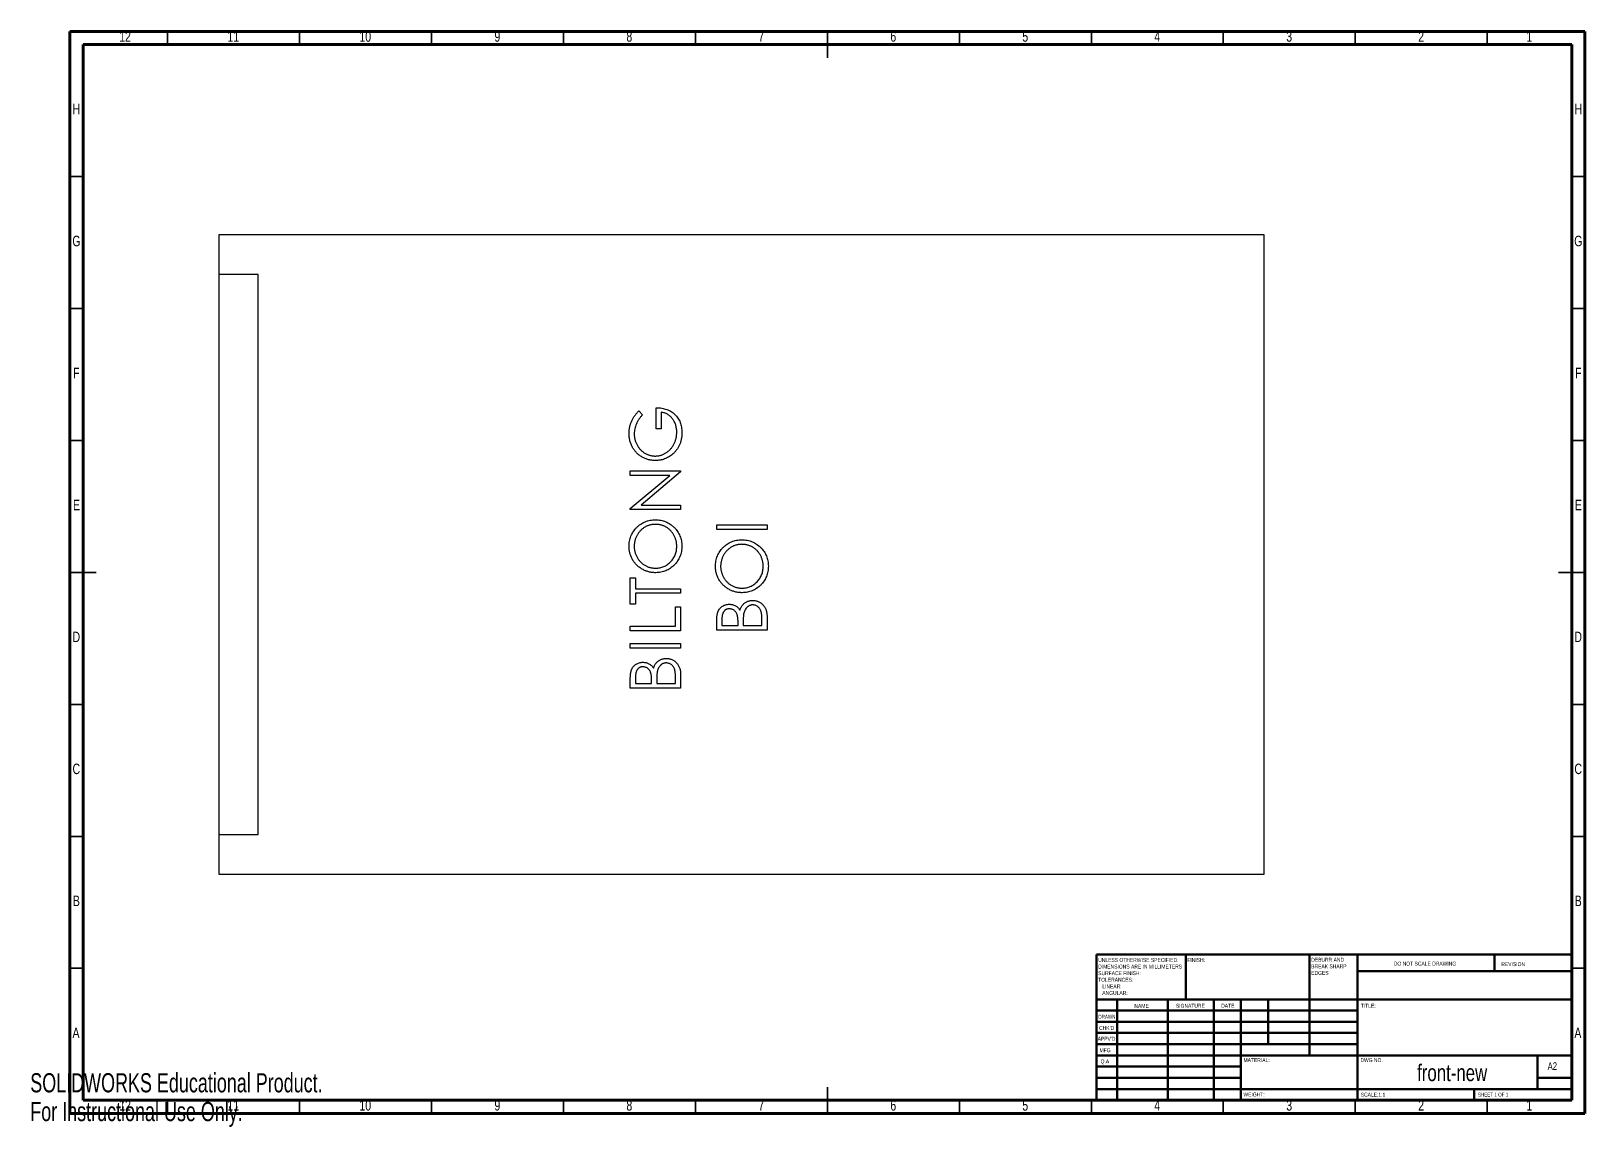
# Model space of a CAD drawing. Header units: millimetres. Extents: x 0 to 589, y 0 to 415.
import ezdxf

# ---------------------------------------------------------------- set-up
doc = ezdxf.new("R2010")
doc.units = ezdxf.units.MM
doc.styles.add('SLDTEXTSTYLE0', font='TXT', dxfattribs={"width": 0.686449})
doc.styles.add('SLDTEXTSTYLE1', font='TXT', dxfattribs={"width": 0.75})
doc.styles.add('SLDTEXTSTYLE2', font='TXT', dxfattribs={"width": 0.6875})
doc.styles.add('SLDTEXTSTYLE3', font='TXT', dxfattribs={"width": 0.7})

msp = doc.modelspace()

# ---------------------------------------------------------------- linework, layer by layer
at = {"color": 7, "linetype": 'Continuous', "lineweight": 70}
for p, q in [((15, 5), (15, 415)), ((15, 415), (589, 415)), ((589, 415), (589, 5)), ((20, 10), (20, 410)), ((20, 410), (584, 410)), ((584, 410), (584, 10)), ((584, 10), (20, 10)), ((589, 5), (15, 5))]:
    msp.add_line(p, q, dxfattribs=at)
at = {"color": 7, "linetype": 'Continuous', "lineweight": 35}
for p, q in [((52, 410), (52, 415)), ((102, 410), (102, 415)), ((152, 410), (152, 415)), ((202, 410), (202, 415)), ((252, 410), (252, 415)), ((302, 410), (302, 415)), ((302, 415), (302, 405)), ((352, 410), (352, 415)), ((402, 410), (402, 415)), ((452, 410), (452, 415)), ((502, 410), (502, 415)), ((552, 410), (552, 415)), ((20, 360), (15, 360)), ((584, 360), (589, 360)), ((20, 310), (15, 310)), ((584, 310), (589, 310)), ((20, 260), (15, 260)), ((584, 260), (589, 260)), ((20, 210), (15, 210)), ((15, 210), (25, 210)), ((589, 210), (579, 210)), ((584, 210), (589, 210)), ((20, 160), (15, 160)), ((584, 160), (589, 160)), ((20, 110), (15, 110)), ((584, 110), (589, 110)), ((20, 60), (15, 60)), ((584, 60), (589, 60)), ((302, 5), (302, 15)), ((52, 10), (52, 5)), ((102, 10), (102, 5)), ((152, 10), (152, 5)), ((202, 10), (202, 5)), ((252, 10), (252, 5)), ((302, 10), (302, 5)), ((352, 10), (352, 5)), ((402, 10), (402, 5)), ((452, 10), (452, 5)), ((502, 10), (502, 5)), ((552, 10), (552, 5))]:
    msp.add_line(p, q, dxfattribs=at)
at = {"color": 7, "linetype": 'Continuous', "lineweight": 25}
for p, q in [((467.49, 337.94), (71.39, 337.94)), ((71.39, 337.94), (71.39, 322.94)), ((467.49, 95.74), (467.49, 337.94)), ((86.39, 322.94), (71.39, 322.94)), ((71.39, 322.94), (71.39, 110.74)), ((86.39, 110.74), (86.39, 322.94)), ((230.59, 271.2), (231.98, 269.74)), ((237.11, 264.37), (237.11, 272.43)), ((239.07, 270.72), (239.07, 264.37)), ((239.07, 264.37), (237.11, 264.37)), ((227.34, 248.49), (246.39, 248.49)), ((227.34, 246.78), (227.34, 248.49)), ((246.39, 248.1), (231.43, 235.55)), ((246.39, 248.49), (246.39, 248.1)), ((242.34, 246.78), (227.34, 246.78)), ((227.34, 234.2), (242.34, 246.78)), ((231.43, 235.55), (246.39, 235.55)), ((246.39, 235.55), (246.39, 233.84)), ((227.34, 233.84), (227.34, 234.2)), ((246.39, 233.84), (227.34, 233.84)), ((260.09, 227.98), (279.14, 227.98)), ((260.09, 226.27), (260.09, 227.98)), ((279.14, 226.27), (260.09, 226.27)), ((279.14, 227.98), (279.14, 226.27)), ((227.34, 207.95), (229.3, 207.95)), ((227.34, 197.94), (227.34, 207.95)), ((229.3, 207.95), (229.3, 203.8)), ((229.3, 203.8), (246.39, 203.8)), ((246.39, 202.09), (229.3, 202.09)), ((229.3, 202.09), (229.3, 197.94)), ((246.39, 203.8), (246.39, 202.09)), ((229.3, 197.94), (227.34, 197.94)), ((244.44, 196.96), (246.39, 196.96)), ((244.44, 189.63), (244.44, 196.96)), ((246.39, 196.96), (246.39, 187.92)), ((227.34, 189.63), (244.44, 189.63)), ((227.34, 187.92), (227.34, 189.63)), ((260.09, 188.17), (260.09, 191.88)), ((262.05, 192.2), (262.05, 189.88)), ((262.05, 189.88), (268.15, 189.88)), ((268.15, 189.88), (268.15, 191.02)), ((270.11, 191.01), (270.11, 189.88)), ((270.11, 189.88), (277.19, 189.88)), ((277.19, 189.88), (277.19, 192.31)), ((279.14, 193.32), (279.14, 188.17)), ((246.39, 187.92), (227.34, 187.92)), ((227.34, 183.04), (246.39, 183.04)), ((227.34, 181.33), (227.34, 183.04)), ((246.39, 183.04), (246.39, 181.33)), ((279.14, 188.17), (260.09, 188.17)), ((246.39, 181.33), (227.34, 181.33)), ((246.39, 171.34), (246.39, 166.19)), ((227.34, 166.19), (227.34, 169.9)), ((246.39, 166.19), (227.34, 166.19)), ((229.3, 170.22), (229.3, 167.9)), ((229.3, 167.9), (235.4, 167.9)), ((235.4, 167.9), (235.4, 169.04)), ((237.36, 169.03), (237.36, 167.9)), ((237.36, 167.9), (244.44, 167.9)), ((244.44, 167.9), (244.44, 170.33)), ((71.39, 110.74), (86.39, 110.74)), ((71.39, 110.74), (71.39, 95.74)), ((71.39, 95.74), (467.49, 95.74))]:
    msp.add_line(p, q, dxfattribs=at)
at = {"color": 7, "linetype": 'Continuous', "lineweight": 50}
for p, q in [((404, 65.25), (584, 65.25)), ((404, 65.25), (404, 10)), ((437.8, 48.25), (437.8, 65.25)), ((484.6, 65.25), (484.6, 27)), ((502.8, 65.25), (502.8, 10)), ((554.8, 58.88), (554.8, 65.25)), ((584, 58.88), (502.8, 58.88)), ((584, 48.25), (404, 48.25)), ((411.8, 48.25), (411.8, 10)), ((430.99, 48.25), (430.99, 10)), ((448.4, 48.25), (448.4, 10)), ((458.6, 10), (458.6, 48.25)), ((469, 31.25), (469, 48.25)), ((502.8, 44), (404, 44)), ((502.8, 39.75), (404, 39.75)), ((502.8, 35.5), (404, 35.5)), ((502.8, 31.25), (404, 31.25)), ((458.6, 27), (404, 27)), ((458.6, 27), (584, 27)), ((571, 14.25), (571, 27)), ((458.6, 22.75), (404, 22.75)), ((458.6, 18.5), (404, 18.5)), ((584, 18.5), (571, 18.5)), ((404, 14.25), (584, 14.25)), ((547, 10), (547, 14.25))]:
    msp.add_line(p, q, dxfattribs=at)
at = {"color": 7, "linetype": 'Continuous', "lineweight": 25}
for points, knots in [([(226.86, 262.65), (226.86, 262.84), (226.86, 263.23), (226.91, 263.82), (226.98, 264.39), (227.07, 264.95), (227.2, 265.51), (227.35, 266.05), (227.53, 266.59), (227.74, 267.12), (227.98, 267.65), (228.25, 268.17), (228.56, 268.68), (228.9, 269.19), (229.27, 269.71), (229.68, 270.21), (230.12, 270.71), (230.44, 271.04), (230.59, 271.2)], [0, 0, 0, 0, 0.0616169, 0.1221792, 0.1822163, 0.2418641, 0.3009601, 0.3599691, 0.4190329, 0.4780687, 0.5379926, 0.5989602, 0.6613211, 0.7252476, 0.7912202, 0.858746, 0.9283176, 1, 1, 1, 1]), ([(237.11, 272.43), (237.48, 272.42), (238.19, 272.4), (239.23, 272.27), (240.21, 272.07), (241.14, 271.78), (242, 271.42), (242.81, 270.98), (243.56, 270.45), (244.25, 269.85), (244.87, 269.18), (245.41, 268.46), (245.87, 267.68), (246.24, 266.84), (246.53, 265.96), (246.73, 265.02), (246.86, 264.02), (246.87, 263.34), (246.88, 262.99)], [0, 0, 0, 0, 0.071272, 0.139493, 0.204635, 0.267406, 0.328446, 0.388397, 0.447734, 0.507392, 0.566768, 0.625478, 0.684067, 0.743248, 0.804033, 0.866499, 0.931723, 1, 1, 1, 1]), ([(231.98, 269.74), (231.73, 269.47), (231.24, 268.95), (230.6, 268.1), (230.05, 267.2), (229.61, 266.28), (229.25, 265.35), (229, 264.42), (228.84, 263.5), (228.82, 262.89), (228.81, 262.59)], [0, 0, 0, 0, 0.136144, 0.269043, 0.398517, 0.5271, 0.652283, 0.77168, 0.887495, 1, 1, 1, 1]), ([(244.93, 263.14), (244.92, 263.38), (244.91, 263.87), (244.83, 264.58), (244.71, 265.27), (244.53, 265.92), (244.3, 266.55), (244.02, 267.15), (243.69, 267.71), (243.31, 268.25), (242.89, 268.74), (242.43, 269.19), (241.94, 269.58), (241.43, 269.92), (240.88, 270.2), (240.31, 270.43), (239.7, 270.61), (239.28, 270.68), (239.07, 270.72)], [0, 0, 0, 0, 0.07063, 0.138694, 0.204918, 0.269441, 0.332636, 0.395302, 0.457764, 0.520657, 0.582852, 0.643315, 0.70258, 0.760908, 0.81949, 0.878269, 0.938491, 1, 1, 1, 1]), ([(236.86, 252.4), (236.64, 252.4), (236.19, 252.41), (235.53, 252.48), (234.88, 252.58), (234.24, 252.72), (233.62, 252.91), (233.01, 253.14), (232.4, 253.41), (231.82, 253.73), (231.25, 254.07), (230.71, 254.45), (230.21, 254.87), (229.73, 255.31), (229.3, 255.78), (228.89, 256.29), (228.51, 256.82), (228.16, 257.39), (227.86, 257.98), (227.59, 258.59), (227.36, 259.22), (227.17, 259.87), (227.03, 260.54), (226.93, 261.22), (226.86, 261.93), (226.86, 262.4), (226.86, 262.65)], [0, 0, 0, 0, 0.042039, 0.083544, 0.124643, 0.165303, 0.206171, 0.246971, 0.288329, 0.329987, 0.371797, 0.412738, 0.453459, 0.494001, 0.534381, 0.574952, 0.615892, 0.65725, 0.699007, 0.740486, 0.782325, 0.824567, 0.867041, 0.9105, 0.954619, 1, 1, 1, 1]), ([(228.81, 262.59), (228.81, 262.4), (228.82, 262.03), (228.87, 261.49), (228.96, 260.95), (229.07, 260.41), (229.23, 259.88), (229.42, 259.36), (229.64, 258.84), (229.89, 258.34), (230.17, 257.85), (230.48, 257.39), (230.81, 256.95), (231.17, 256.55), (231.56, 256.17), (231.96, 255.82), (232.39, 255.5), (232.85, 255.21), (233.31, 254.95), (233.79, 254.73), (234.27, 254.53), (234.76, 254.38), (235.26, 254.26), (235.76, 254.17), (236.27, 254.12), (236.61, 254.11), (236.78, 254.11)], [0, 0, 0, 0, 0.042841, 0.085571, 0.127719, 0.170068, 0.212787, 0.255482, 0.298877, 0.342861, 0.386528, 0.429532, 0.471886, 0.513729, 0.555082, 0.596535, 0.63812, 0.679822, 0.721331, 0.761888, 0.802199, 0.841806, 0.88106, 0.920633, 0.960101, 1, 1, 1, 1]), ([(236.78, 254.11), (236.96, 254.11), (237.31, 254.12), (237.83, 254.17), (238.35, 254.27), (238.86, 254.4), (239.36, 254.56), (239.86, 254.77), (240.35, 255.01), (240.83, 255.29), (241.29, 255.59), (241.73, 255.94), (242.15, 256.3), (242.54, 256.7), (242.9, 257.12), (243.24, 257.57), (243.55, 258.05), (243.84, 258.56), (244.09, 259.09), (244.32, 259.63), (244.51, 260.18), (244.66, 260.75), (244.78, 261.33), (244.86, 261.92), (244.92, 262.53), (244.93, 262.93), (244.93, 263.14)], [0, 0, 0, 0, 0.038994, 0.077882, 0.116652, 0.155416, 0.194618, 0.234261, 0.274547, 0.315667, 0.35702, 0.398083, 0.439098, 0.479833, 0.521274, 0.562841, 0.605292, 0.648409, 0.691727, 0.735149, 0.778369, 0.821661, 0.865524, 0.909731, 0.954523, 1, 1, 1, 1]), ([(246.88, 262.99), (246.88, 262.77), (246.87, 262.35), (246.83, 261.72), (246.76, 261.11), (246.66, 260.52), (246.54, 259.95), (246.38, 259.39), (246.2, 258.84), (245.99, 258.32), (245.75, 257.81), (245.48, 257.32), (245.18, 256.84), (244.86, 256.39), (244.51, 255.95), (244.13, 255.52), (243.72, 255.12), (243.43, 254.86), (243.28, 254.73)], [0, 0, 0, 0, 0.069237, 0.136557, 0.202094, 0.266464, 0.329769, 0.391879, 0.453271, 0.514115, 0.57439, 0.634142, 0.693923, 0.754152, 0.81447, 0.875661, 0.937348, 1, 1, 1, 1]), ([(243.28, 254.73), (243.05, 254.55), (242.59, 254.18), (241.85, 253.7), (241.08, 253.3), (240.29, 252.97), (239.47, 252.71), (238.63, 252.53), (237.75, 252.42), (237.16, 252.41), (236.86, 252.4)], [0, 0, 0, 0, 0.1278957, 0.2536684, 0.3767384, 0.4993445, 0.6219993, 0.7456985, 0.8713452, 1, 1, 1, 1]), ([(226.86, 219.79), (226.86, 220.15), (226.88, 220.84), (227.02, 221.86), (227.25, 222.83), (227.56, 223.76), (227.97, 224.65), (228.47, 225.49), (229.06, 226.29), (229.74, 227.03), (230.47, 227.71), (231.26, 228.3), (232.09, 228.81), (232.96, 229.22), (233.88, 229.54), (234.84, 229.76), (235.84, 229.9), (236.52, 229.92), (236.86, 229.93)], [0, 0, 0, 0, 0.06657, 0.130749, 0.193413, 0.254989, 0.316114, 0.377262, 0.439401, 0.502971, 0.566525, 0.628231, 0.689091, 0.749345, 0.81017, 0.87161, 0.934869, 1, 1, 1, 1]), ([(236.86, 229.93), (237.2, 229.92), (237.88, 229.9), (238.87, 229.76), (239.82, 229.54), (240.74, 229.22), (241.61, 228.81), (242.44, 228.31), (243.23, 227.71), (243.98, 227.04), (244.66, 226.3), (245.25, 225.51), (245.76, 224.68), (246.17, 223.81), (246.49, 222.9), (246.71, 221.95), (246.86, 220.96), (246.87, 220.29), (246.88, 219.95)], [0, 0, 0, 0, 0.065227, 0.128569, 0.19032, 0.251378, 0.312388, 0.373789, 0.436431, 0.500567, 0.564687, 0.627136, 0.688455, 0.749246, 0.810155, 0.871671, 0.934773, 1, 1, 1, 1]), ([(236.86, 228.22), (236.67, 228.22), (236.31, 228.21), (235.76, 228.16), (235.24, 228.07), (234.72, 227.96), (234.22, 227.8), (233.73, 227.61), (233.26, 227.39), (232.8, 227.14), (232.36, 226.85), (231.93, 226.54), (231.54, 226.19), (231.16, 225.83), (230.81, 225.43), (230.48, 225), (230.17, 224.55), (229.9, 224.07), (229.64, 223.58), (229.42, 223.07), (229.23, 222.56), (229.07, 222.04), (228.96, 221.51), (228.87, 220.97), (228.82, 220.43), (228.81, 220.06), (228.81, 219.88)], [0, 0, 0, 0, 0.042915, 0.08513, 0.126473, 0.167453, 0.207976, 0.248249, 0.28875, 0.32967, 0.370537, 0.411129, 0.451819, 0.492406, 0.533486, 0.575263, 0.617441, 0.660672, 0.70394, 0.746868, 0.789079, 0.831104, 0.873238, 0.915166, 0.957381, 1, 1, 1, 1]), ([(244.93, 219.88), (244.93, 220.07), (244.92, 220.44), (244.87, 221), (244.79, 221.54), (244.67, 222.08), (244.52, 222.6), (244.34, 223.11), (244.12, 223.61), (243.87, 224.11), (243.59, 224.58), (243.29, 225.02), (242.96, 225.44), (242.61, 225.83), (242.24, 226.2), (241.84, 226.54), (241.41, 226.85), (240.96, 227.14), (240.49, 227.39), (240.01, 227.61), (239.52, 227.8), (239.01, 227.96), (238.49, 228.07), (237.96, 228.16), (237.41, 228.21), (237.04, 228.22), (236.86, 228.22)], [0, 0, 0, 0, 0.043633, 0.086538, 0.129177, 0.171436, 0.213416, 0.255266, 0.297369, 0.339941, 0.382347, 0.423953, 0.464871, 0.505572, 0.546003, 0.586568, 0.627065, 0.668271, 0.709549, 0.750428, 0.791096, 0.832027, 0.873136, 0.914611, 0.956956, 1, 1, 1, 1]), ([(236.95, 209.9), (236.73, 209.91), (236.28, 209.91), (235.61, 209.98), (234.95, 210.08), (234.3, 210.23), (233.67, 210.42), (233.05, 210.64), (232.45, 210.91), (231.85, 211.22), (231.28, 211.57), (230.75, 211.95), (230.23, 212.35), (229.76, 212.79), (229.32, 213.26), (228.91, 213.75), (228.52, 214.28), (228.18, 214.84), (227.86, 215.41), (227.6, 216.01), (227.37, 216.61), (227.18, 217.22), (227.03, 217.85), (226.93, 218.49), (226.86, 219.14), (226.86, 219.57), (226.86, 219.79)], [0, 0, 0, 0, 0.043209, 0.085873, 0.12812, 0.170152, 0.211918, 0.253753, 0.296006, 0.338443, 0.381015, 0.42282, 0.464089, 0.505126, 0.545975, 0.586985, 0.628339, 0.670084, 0.711992, 0.753039, 0.794049, 0.834886, 0.875498, 0.916547, 0.958004, 1, 1, 1, 1]), ([(228.81, 219.88), (228.81, 219.7), (228.82, 219.34), (228.87, 218.8), (228.96, 218.27), (229.07, 217.75), (229.23, 217.24), (229.42, 216.73), (229.64, 216.24), (229.9, 215.75), (230.18, 215.27), (230.49, 214.83), (230.82, 214.41), (231.17, 214.01), (231.55, 213.65), (231.95, 213.3), (232.38, 212.99), (232.83, 212.7), (233.3, 212.45), (233.78, 212.22), (234.28, 212.03), (234.78, 211.88), (235.3, 211.76), (235.84, 211.68), (236.39, 211.62), (236.76, 211.61), (236.94, 211.61)], [0, 0, 0, 0, 0.042023, 0.083645, 0.124984, 0.166247, 0.207702, 0.249631, 0.291742, 0.334743, 0.37746, 0.419556, 0.461044, 0.502096, 0.542891, 0.583801, 0.624864, 0.666225, 0.707399, 0.748557, 0.789655, 0.83074, 0.87207, 0.913993, 0.956498, 1, 1, 1, 1]), ([(236.94, 211.61), (237.22, 211.62), (237.76, 211.63), (238.55, 211.75), (239.32, 211.94), (240.04, 212.21), (240.74, 212.55), (241.41, 212.97), (242.04, 213.46), (242.62, 214.03), (243.16, 214.64), (243.64, 215.3), (244.03, 215.99), (244.36, 216.7), (244.62, 217.45), (244.79, 218.23), (244.91, 219.05), (244.92, 219.6), (244.93, 219.88)], [0, 0, 0, 0, 0.064504, 0.126899, 0.187747, 0.24815, 0.308586, 0.369583, 0.431827, 0.49618, 0.560668, 0.623504, 0.68526, 0.746537, 0.808327, 0.870486, 0.934317, 1, 1, 1, 1]), ([(246.88, 219.95), (246.87, 219.6), (246.86, 218.92), (246.71, 217.92), (246.49, 216.96), (246.17, 216.05), (245.76, 215.17), (245.26, 214.33), (244.66, 213.54), (243.99, 212.8), (243.25, 212.12), (242.46, 211.53), (241.64, 211.03), (240.77, 210.62), (239.87, 210.29), (238.93, 210.07), (237.96, 209.93), (237.29, 209.91), (236.95, 209.9)], [0, 0, 0, 0, 0.065819, 0.129747, 0.192072, 0.253459, 0.31457, 0.37628, 0.439026, 0.503267, 0.567493, 0.629705, 0.691, 0.751452, 0.812004, 0.87315, 0.935635, 1, 1, 1, 1]), ([(259.61, 212.22), (259.61, 212.58), (259.63, 213.27), (259.77, 214.29), (260, 215.26), (260.31, 216.19), (260.72, 217.08), (261.22, 217.92), (261.81, 218.72), (262.49, 219.46), (263.22, 220.14), (264.01, 220.73), (264.84, 221.23), (265.71, 221.65), (266.63, 221.97), (267.59, 222.19), (268.59, 222.33), (269.27, 222.35), (269.61, 222.36)], [0, 0, 0, 0, 0.06657, 0.130749, 0.193413, 0.254989, 0.316114, 0.377262, 0.439401, 0.502971, 0.566525, 0.628231, 0.689091, 0.749345, 0.81017, 0.87161, 0.934869, 1, 1, 1, 1]), ([(269.61, 220.65), (269.42, 220.65), (269.06, 220.64), (268.51, 220.59), (267.99, 220.5), (267.47, 220.38), (266.97, 220.23), (266.48, 220.04), (266.01, 219.82), (265.55, 219.57), (265.11, 219.28), (264.68, 218.97), (264.29, 218.62), (263.91, 218.26), (263.56, 217.86), (263.23, 217.43), (262.92, 216.98), (262.65, 216.5), (262.39, 216.01), (262.17, 215.5), (261.98, 214.98), (261.82, 214.46), (261.71, 213.93), (261.62, 213.4), (261.57, 212.86), (261.56, 212.49), (261.56, 212.31)], [0, 0, 0, 0, 0.042915, 0.08513, 0.126473, 0.167453, 0.207976, 0.248249, 0.28875, 0.32967, 0.370537, 0.411129, 0.451819, 0.492406, 0.533486, 0.575263, 0.617441, 0.660672, 0.70394, 0.746868, 0.789079, 0.831104, 0.873238, 0.915166, 0.957381, 1, 1, 1, 1]), ([(269.61, 222.36), (269.95, 222.35), (270.63, 222.33), (271.62, 222.19), (272.57, 221.97), (273.49, 221.65), (274.36, 221.24), (275.19, 220.74), (275.98, 220.14), (276.73, 219.47), (277.41, 218.73), (278, 217.94), (278.51, 217.11), (278.92, 216.24), (279.24, 215.33), (279.46, 214.38), (279.61, 213.39), (279.62, 212.72), (279.63, 212.38)], [0, 0, 0, 0, 0.065227, 0.128569, 0.19032, 0.251378, 0.312388, 0.373789, 0.436431, 0.500567, 0.564687, 0.627136, 0.688455, 0.749246, 0.810155, 0.871671, 0.934773, 1, 1, 1, 1]), ([(277.68, 212.31), (277.68, 212.5), (277.67, 212.87), (277.62, 213.42), (277.54, 213.97), (277.42, 214.51), (277.27, 215.03), (277.09, 215.54), (276.87, 216.04), (276.62, 216.53), (276.34, 217), (276.04, 217.45), (275.71, 217.87), (275.36, 218.26), (274.99, 218.63), (274.59, 218.97), (274.16, 219.28), (273.71, 219.57), (273.24, 219.82), (272.76, 220.04), (272.27, 220.23), (271.76, 220.38), (271.24, 220.5), (270.71, 220.59), (270.16, 220.64), (269.79, 220.65), (269.61, 220.65)], [0, 0, 0, 0, 0.043633, 0.086538, 0.129177, 0.171436, 0.213416, 0.255266, 0.297369, 0.339941, 0.382347, 0.423953, 0.464871, 0.505572, 0.546003, 0.586568, 0.627065, 0.668271, 0.709549, 0.750428, 0.791096, 0.832027, 0.873136, 0.914611, 0.956956, 1, 1, 1, 1]), ([(269.7, 202.33), (269.48, 202.33), (269.03, 202.34), (268.36, 202.41), (267.7, 202.51), (267.05, 202.66), (266.42, 202.85), (265.8, 203.07), (265.2, 203.34), (264.6, 203.65), (264.03, 203.99), (263.5, 204.37), (262.98, 204.78), (262.51, 205.22), (262.07, 205.69), (261.66, 206.18), (261.27, 206.71), (260.93, 207.27), (260.61, 207.84), (260.35, 208.43), (260.12, 209.04), (259.93, 209.65), (259.78, 210.28), (259.68, 210.92), (259.61, 211.57), (259.61, 212), (259.61, 212.22)], [0, 0, 0, 0, 0.043209, 0.085873, 0.12812, 0.170152, 0.211918, 0.253753, 0.296006, 0.338443, 0.381015, 0.42282, 0.464089, 0.505126, 0.545975, 0.586985, 0.628339, 0.670084, 0.711992, 0.753039, 0.794049, 0.834886, 0.875498, 0.916547, 0.958004, 1, 1, 1, 1]), ([(261.56, 212.31), (261.56, 212.13), (261.57, 211.77), (261.62, 211.23), (261.71, 210.7), (261.82, 210.18), (261.98, 209.67), (262.17, 209.16), (262.39, 208.66), (262.65, 208.18), (262.93, 207.7), (263.24, 207.26), (263.57, 206.84), (263.92, 206.44), (264.3, 206.08), (264.7, 205.73), (265.13, 205.42), (265.58, 205.13), (266.05, 204.88), (266.53, 204.65), (267.03, 204.46), (267.53, 204.31), (268.05, 204.19), (268.59, 204.11), (269.14, 204.05), (269.51, 204.04), (269.69, 204.04)], [0, 0, 0, 0, 0.042023, 0.083645, 0.124984, 0.166247, 0.207702, 0.249631, 0.291742, 0.334743, 0.37746, 0.419556, 0.461044, 0.502096, 0.542891, 0.583801, 0.624864, 0.666225, 0.707399, 0.748557, 0.789655, 0.83074, 0.87207, 0.913993, 0.956498, 1, 1, 1, 1]), ([(269.69, 204.04), (269.97, 204.05), (270.51, 204.06), (271.3, 204.18), (272.07, 204.37), (272.79, 204.64), (273.49, 204.98), (274.16, 205.4), (274.79, 205.89), (275.37, 206.46), (275.91, 207.07), (276.39, 207.73), (276.78, 208.41), (277.11, 209.13), (277.37, 209.88), (277.54, 210.66), (277.66, 211.47), (277.67, 212.03), (277.68, 212.31)], [0, 0, 0, 0, 0.064504, 0.126899, 0.187747, 0.24815, 0.308586, 0.369583, 0.431827, 0.49618, 0.560668, 0.623504, 0.68526, 0.746537, 0.808327, 0.870486, 0.934317, 1, 1, 1, 1]), ([(279.63, 212.38), (279.62, 212.03), (279.61, 211.35), (279.46, 210.35), (279.24, 209.39), (278.92, 208.47), (278.51, 207.6), (278.01, 206.76), (277.41, 205.97), (276.74, 205.23), (276, 204.55), (275.21, 203.96), (274.39, 203.46), (273.52, 203.05), (272.62, 202.72), (271.68, 202.5), (270.71, 202.36), (270.04, 202.34), (269.7, 202.33)], [0, 0, 0, 0, 0.065819, 0.129747, 0.192072, 0.253459, 0.31457, 0.37628, 0.439026, 0.503267, 0.567493, 0.629705, 0.691, 0.751452, 0.812004, 0.87315, 0.935635, 1, 1, 1, 1]), ([(260.09, 191.88), (260.09, 192.07), (260.1, 192.42), (260.13, 192.93), (260.16, 193.41), (260.23, 193.86), (260.3, 194.27), (260.39, 194.66), (260.5, 195.01), (260.67, 195.43), (260.93, 195.91), (261.31, 196.43), (261.78, 196.87), (262.3, 197.25), (262.88, 197.56), (263.5, 197.77), (264.15, 197.91), (264.59, 197.93), (264.81, 197.94)], [0, 0, 0, 0, 0.0625941, 0.1213229, 0.1766801, 0.2283651, 0.2768684, 0.3218791, 0.3640986, 0.4033557, 0.4779679, 0.5505355, 0.6235845, 0.6981749, 0.7733537, 0.8472811, 0.9228183, 1, 1, 1, 1]), ([(264.85, 196.23), (264.74, 196.22), (264.54, 196.22), (264.23, 196.17), (263.95, 196.09), (263.68, 195.99), (263.43, 195.85), (263.2, 195.69), (262.98, 195.49), (262.79, 195.26), (262.61, 195), (262.46, 194.7), (262.33, 194.37), (262.23, 194.01), (262.15, 193.6), (262.09, 193.17), (262.05, 192.69), (262.05, 192.37), (262.05, 192.2)], [0, 0, 0, 0, 0.057003, 0.111818, 0.164402, 0.21587, 0.266841, 0.317479, 0.369902, 0.4234, 0.479718, 0.539241, 0.602431, 0.67103, 0.744485, 0.823454, 0.90874, 1, 1, 1, 1]), ([(264.81, 197.94), (265.02, 197.93), (265.44, 197.92), (266.04, 197.81), (266.62, 197.63), (267.16, 197.39), (267.66, 197.07), (268.12, 196.7), (268.53, 196.24), (268.75, 195.91), (268.87, 195.73)], [0, 0, 0, 0, 0.130569, 0.256581, 0.380552, 0.503623, 0.625739, 0.747549, 0.871766, 1, 1, 1, 1]), ([(268.15, 191.02), (268.15, 191.19), (268.15, 191.52), (268.13, 191.99), (268.1, 192.42), (268.07, 192.82), (268.01, 193.19), (267.95, 193.52), (267.88, 193.82), (267.76, 194.17), (267.59, 194.56), (267.32, 194.98), (267, 195.35), (266.63, 195.66), (266.22, 195.91), (265.78, 196.09), (265.32, 196.21), (265.01, 196.22), (264.85, 196.23)], [0, 0, 0, 0, 0.072301, 0.1397003, 0.2022885, 0.2605995, 0.3131903, 0.3617389, 0.4057065, 0.44554, 0.518832, 0.5897782, 0.6588675, 0.7284305, 0.7972827, 0.8648154, 0.9313638, 1, 1, 1, 1]), ([(268.87, 195.73), (268.95, 195.95), (269.11, 196.36), (269.39, 196.93), (269.7, 197.42), (270.03, 197.84), (270.39, 198.2), (270.78, 198.51), (271.21, 198.77), (271.67, 199), (272.15, 199.18), (272.66, 199.31), (273.19, 199.38), (273.55, 199.4), (273.74, 199.4)], [0, 0, 0, 0, 0.106057, 0.202914, 0.2903, 0.370223, 0.446384, 0.521397, 0.598291, 0.676142, 0.755529, 0.834887, 0.916646, 1, 1, 1, 1]), ([(270.33, 194.57), (270.31, 194.48), (270.27, 194.28), (270.23, 193.95), (270.19, 193.58), (270.16, 193.16), (270.13, 192.69), (270.12, 192.17), (270.11, 191.6), (270.11, 191.21), (270.11, 191.01)], [0, 0, 0, 0, 0.079306, 0.171953, 0.277057, 0.394731, 0.526177, 0.671345, 0.829285, 1, 1, 1, 1]), ([(273.74, 197.69), (273.64, 197.69), (273.44, 197.69), (273.14, 197.64), (272.86, 197.58), (272.58, 197.49), (272.32, 197.37), (272.07, 197.23), (271.82, 197.06), (271.51, 196.79), (271.15, 196.41), (270.8, 195.87), (270.51, 195.25), (270.39, 194.8), (270.33, 194.57)], [0, 0, 0, 0, 0.060287, 0.119602, 0.177503, 0.235143, 0.292133, 0.350871, 0.410098, 0.470732, 0.594829, 0.722579, 0.856691, 1, 1, 1, 1]), ([(273.74, 199.4), (273.92, 199.4), (274.29, 199.39), (274.83, 199.31), (275.34, 199.18), (275.83, 199), (276.3, 198.76), (276.75, 198.48), (277.18, 198.14), (277.58, 197.75), (277.95, 197.32), (278.27, 196.86), (278.54, 196.35), (278.76, 195.82), (278.93, 195.24), (279.05, 194.63), (279.13, 193.99), (279.14, 193.54), (279.14, 193.32)], [0, 0, 0, 0, 0.06116, 0.120335, 0.17818, 0.235235, 0.292683, 0.351186, 0.410457, 0.47172, 0.533761, 0.595739, 0.657888, 0.721295, 0.786823, 0.854686, 0.925478, 1, 1, 1, 1]), ([(277.19, 192.31), (277.19, 192.48), (277.18, 192.82), (277.17, 193.31), (277.14, 193.76), (277.09, 194.17), (277.04, 194.55), (276.97, 194.89), (276.9, 195.19), (276.77, 195.55), (276.58, 195.95), (276.3, 196.38), (275.96, 196.76), (275.57, 197.09), (275.14, 197.36), (274.69, 197.55), (274.22, 197.67), (273.9, 197.68), (273.74, 197.69)], [0, 0, 0, 0, 0.072502, 0.139739, 0.201795, 0.259822, 0.312206, 0.360773, 0.40454, 0.443698, 0.516841, 0.587874, 0.657965, 0.728969, 0.799308, 0.866636, 0.933116, 1, 1, 1, 1]), ([(236.12, 173.75), (236.2, 173.97), (236.36, 174.38), (236.64, 174.95), (236.95, 175.44), (237.28, 175.86), (237.64, 176.22), (238.03, 176.53), (238.46, 176.79), (238.92, 177.02), (239.4, 177.2), (239.91, 177.33), (240.44, 177.4), (240.8, 177.41), (240.99, 177.42)], [0, 0, 0, 0, 0.106057, 0.202914, 0.2903, 0.370223, 0.446384, 0.521397, 0.598291, 0.676142, 0.755529, 0.834887, 0.916646, 1, 1, 1, 1]), ([(240.99, 177.42), (241.17, 177.41), (241.54, 177.4), (242.08, 177.33), (242.59, 177.2), (243.08, 177.02), (243.55, 176.78), (244, 176.5), (244.43, 176.15), (244.83, 175.77), (245.2, 175.34), (245.52, 174.88), (245.79, 174.37), (246.01, 173.83), (246.18, 173.26), (246.3, 172.65), (246.38, 172.01), (246.39, 171.56), (246.39, 171.34)], [0, 0, 0, 0, 0.06116, 0.120335, 0.17818, 0.235235, 0.292683, 0.351186, 0.410457, 0.47172, 0.533761, 0.595739, 0.657888, 0.721295, 0.786823, 0.854686, 0.925478, 1, 1, 1, 1]), ([(227.34, 169.9), (227.34, 170.08), (227.35, 170.44), (227.38, 170.95), (227.41, 171.43), (227.48, 171.88), (227.55, 172.29), (227.64, 172.68), (227.75, 173.03), (227.92, 173.45), (228.18, 173.93), (228.56, 174.45), (229.03, 174.89), (229.55, 175.27), (230.13, 175.57), (230.75, 175.79), (231.4, 175.93), (231.84, 175.95), (232.06, 175.95)], [0, 0, 0, 0, 0.062594, 0.121323, 0.17668, 0.228365, 0.276868, 0.321879, 0.364099, 0.403356, 0.477968, 0.550535, 0.623584, 0.698175, 0.773354, 0.847281, 0.922818, 1, 1, 1, 1]), ([(232.1, 174.25), (231.99, 174.24), (231.79, 174.24), (231.48, 174.19), (231.2, 174.11), (230.93, 174.01), (230.68, 173.87), (230.45, 173.71), (230.23, 173.51), (230.04, 173.28), (229.86, 173.02), (229.71, 172.72), (229.58, 172.39), (229.48, 172.02), (229.4, 171.62), (229.34, 171.19), (229.3, 170.71), (229.3, 170.38), (229.3, 170.22)], [0, 0, 0, 0, 0.057003, 0.111818, 0.164402, 0.21587, 0.266841, 0.317479, 0.369902, 0.4234, 0.479718, 0.539241, 0.602431, 0.67103, 0.744485, 0.823454, 0.90874, 1, 1, 1, 1]), ([(232.06, 175.95), (232.27, 175.95), (232.69, 175.94), (233.29, 175.83), (233.87, 175.65), (234.41, 175.41), (234.91, 175.09), (235.37, 174.72), (235.78, 174.26), (236, 173.93), (236.12, 173.75)], [0, 0, 0, 0, 0.130569, 0.256581, 0.380552, 0.503623, 0.625739, 0.747549, 0.871766, 1, 1, 1, 1]), ([(235.4, 169.04), (235.4, 169.21), (235.4, 169.54), (235.38, 170.01), (235.35, 170.44), (235.32, 170.84), (235.26, 171.21), (235.2, 171.54), (235.13, 171.84), (235.01, 172.19), (234.84, 172.58), (234.57, 173), (234.25, 173.37), (233.88, 173.68), (233.47, 173.93), (233.03, 174.11), (232.57, 174.23), (232.26, 174.24), (232.1, 174.25)], [0, 0, 0, 0, 0.072301, 0.1397, 0.202289, 0.2606, 0.31319, 0.361739, 0.405706, 0.44554, 0.518832, 0.589778, 0.658867, 0.72843, 0.797283, 0.864815, 0.931364, 1, 1, 1, 1]), ([(237.58, 172.59), (237.56, 172.5), (237.52, 172.3), (237.48, 171.97), (237.44, 171.6), (237.41, 171.18), (237.38, 170.71), (237.37, 170.19), (237.36, 169.62), (237.36, 169.23), (237.36, 169.03)], [0, 0, 0, 0, 0.079306, 0.171953, 0.277057, 0.394731, 0.526177, 0.671345, 0.829285, 1, 1, 1, 1]), ([(240.99, 175.71), (240.89, 175.71), (240.69, 175.71), (240.39, 175.66), (240.11, 175.6), (239.83, 175.51), (239.57, 175.39), (239.32, 175.24), (239.07, 175.08), (238.76, 174.81), (238.4, 174.43), (238.05, 173.89), (237.76, 173.27), (237.64, 172.82), (237.58, 172.59)], [0, 0, 0, 0, 0.060287, 0.119602, 0.177503, 0.235143, 0.292133, 0.350871, 0.410098, 0.470732, 0.594829, 0.722579, 0.856691, 1, 1, 1, 1]), ([(244.44, 170.33), (244.44, 170.5), (244.43, 170.84), (244.42, 171.33), (244.39, 171.77), (244.34, 172.19), (244.29, 172.57), (244.22, 172.91), (244.15, 173.21), (244.02, 173.57), (243.83, 173.97), (243.55, 174.4), (243.21, 174.78), (242.82, 175.11), (242.39, 175.38), (241.94, 175.57), (241.47, 175.69), (241.15, 175.7), (240.99, 175.71)], [0, 0, 0, 0, 0.072502, 0.139739, 0.201795, 0.259822, 0.312206, 0.360773, 0.40454, 0.443698, 0.516841, 0.587874, 0.657965, 0.728969, 0.799308, 0.866636, 0.933116, 1, 1, 1, 1])]:
    msp.add_open_spline(points, degree=3, knots=knots, dxfattribs=at)

# ---------------------------------------------------------------- texts
at = {"color": 7, "linetype": 'Continuous', "lineweight": 0}
for s, insert, char_height, attachment_point, style in [('12', (35.92, 415.06), 3.969, 2, 'SLDTEXTSTYLE1'), ('11', (76.92, 415.06), 3.969, 2, 'SLDTEXTSTYLE1'), ('10', (126.92, 415.06), 3.969, 2, 'SLDTEXTSTYLE1'), ('9', (176.96, 415.06), 3.97, 2, 'SLDTEXTSTYLE1'), ('8', (226.96, 415.06), 3.97, 2, 'SLDTEXTSTYLE1'), ('7', (276.96, 415.06), 3.97, 2, 'SLDTEXTSTYLE1'), ('6', (326.96, 415.06), 3.97, 2, 'SLDTEXTSTYLE1'), ('5', (376.96, 415.06), 3.97, 2, 'SLDTEXTSTYLE1'), ('4', (426.96, 415.06), 3.97, 2, 'SLDTEXTSTYLE1'), ('3', (476.96, 415.06), 3.97, 2, 'SLDTEXTSTYLE1'), ('2', (526.96, 415.06), 3.97, 2, 'SLDTEXTSTYLE1'), ('1', (567.96, 415.06), 3.97, 2, 'SLDTEXTSTYLE1'), ('H', (17.49, 387.56), 3.97, 2, 'SLDTEXTSTYLE1'), ('H', (586.49, 387.56), 3.97, 2, 'SLDTEXTSTYLE1'), ('G', (17.49, 337.56), 3.97, 2, 'SLDTEXTSTYLE1'), ('G', (586.49, 337.56), 3.97, 2, 'SLDTEXTSTYLE1'), ('F', (17.46, 287.56), 3.97, 2, 'SLDTEXTSTYLE1'), ('F', (586.46, 287.56), 3.97, 2, 'SLDTEXTSTYLE1'), ('E', (17.51, 237.56), 3.97, 2, 'SLDTEXTSTYLE1'), ('E', (586.51, 237.56), 3.97, 2, 'SLDTEXTSTYLE1'), ('D', (17.45, 187.56), 3.97, 2, 'SLDTEXTSTYLE1'), ('D', (586.45, 187.56), 3.97, 2, 'SLDTEXTSTYLE1'), ('C', (17.46, 137.56), 3.97, 2, 'SLDTEXTSTYLE1'), ('C', (586.46, 137.56), 3.97, 2, 'SLDTEXTSTYLE1'), ('B', (17.47, 87.56), 3.97, 2, 'SLDTEXTSTYLE1'), ('B', (586.47, 87.56), 3.97, 2, 'SLDTEXTSTYLE1'), ('UNLESS OTHERWISE SPECIFIED:^JDIMENSIONS ARE IN MILLIMETERS^JSURFACE FINISH:^JTOLERANCES:^J   LINEAR:^J   ANGULAR:', (404.59, 63.92), 1.5, 1, 'SLDTEXTSTYLE1'), ('FINISH:', (438.37, 63.92), 1.5, 1, 'SLDTEXTSTYLE1'), ('DEBURR AND ^JBREAK SHARP ^JEDGES', (485.31, 64), 1.5, 1, 'SLDTEXTSTYLE1'), ('DO NOT SCALE DRAWING', (516.61, 62.53), 1.5, 1, 'SLDTEXTSTYLE1'), ('REVISION', (557.33, 62.33), 1.5, 1, 'SLDTEXTSTYLE1'), ('DRAWN', (404.64, 42.38), 1.5, 1, 'SLDTEXTSTYLE0'), ('NAME', (418.32, 46.5), 1.5, 1, 'SLDTEXTSTYLE1'), ('SIGNATURE', (434.03, 46.56), 1.5, 1, 'SLDTEXTSTYLE1'), ('DATE', (451.21, 46.58), 1.5, 1, 'SLDTEXTSTYLE1'), ('TITLE:', (504.09, 46.58), 1.5, 1, 'SLDTEXTSTYLE1'), ('A', (17.34, 37.56), 3.97, 2, 'SLDTEXTSTYLE1'), ("CHK'D", (404.94, 38.16), 1.5, 1, 'SLDTEXTSTYLE1'), ('A', (586.34, 37.56), 3.97, 2, 'SLDTEXTSTYLE1'), ("APPV'D", (404.4, 34.07), 1.5, 1, 'SLDTEXTSTYLE1'), ('MFG', (405.12, 29.72), 1.5, 1, 'SLDTEXTSTYLE1'), ('Q.A', (405.51, 25.5), 1.5, 1, 'SLDTEXTSTYLE1'), ('MATERIAL:', (459.65, 25.99), 1.5, 1, 'SLDTEXTSTYLE1'), ('DWG NO.', (503.95, 25.99), 1.5, 1, 'SLDTEXTSTYLE1'), ('front-new', (538.71, 23.61), 6.35, 2, 'SLDTEXTSTYLE1'), ('A2', (574.87, 24.41), 2.91, 1, 'SLDTEXTSTYLE1'), ('WEIGHT:', (459.62, 12.95), 1.499, 1, 'SLDTEXTSTYLE1'), ('SCALE:1:1', (504.07, 12.9), 1.5, 1, 'SLDTEXTSTYLE1'), ('SHEET 1 OF 1', (548.48, 12.9), 1.5, 1, 'SLDTEXTSTYLE2'), ('12', (35.92, 10.06), 3.969, 2, 'SLDTEXTSTYLE1'), ('11', (76.92, 10.06), 3.969, 2, 'SLDTEXTSTYLE1'), ('10', (126.92, 10.06), 3.969, 2, 'SLDTEXTSTYLE1'), ('9', (176.96, 10.06), 3.97, 2, 'SLDTEXTSTYLE1'), ('8', (226.96, 10.06), 3.97, 2, 'SLDTEXTSTYLE1'), ('7', (276.96, 10.06), 3.97, 2, 'SLDTEXTSTYLE1'), ('6', (326.96, 10.06), 3.97, 2, 'SLDTEXTSTYLE1'), ('5', (376.96, 10.06), 3.97, 2, 'SLDTEXTSTYLE1'), ('4', (426.96, 10.06), 3.97, 2, 'SLDTEXTSTYLE1'), ('3', (476.96, 10.06), 3.97, 2, 'SLDTEXTSTYLE1'), ('2', (526.96, 10.06), 3.97, 2, 'SLDTEXTSTYLE1'), ('1', (567.96, 10.06), 3.97, 2, 'SLDTEXTSTYLE1')]:
    msp.add_mtext(s, dxfattribs=dict(at, insert=insert, char_height=char_height, attachment_point=attachment_point, style=style))
at = {"color": 7, "linetype": 'Continuous', "char_height": 7.266, "attachment_point": 1, "style": 'SLDTEXTSTYLE3'}
for s, insert in [('SOLIDWORKS Educational Product.', (0, 20.27)), ('For Instructional Use Only.', (0, 9.37))]:
    msp.add_mtext(s, dxfattribs=dict(at, insert=insert))

doc.saveas('drawing.dxf')
